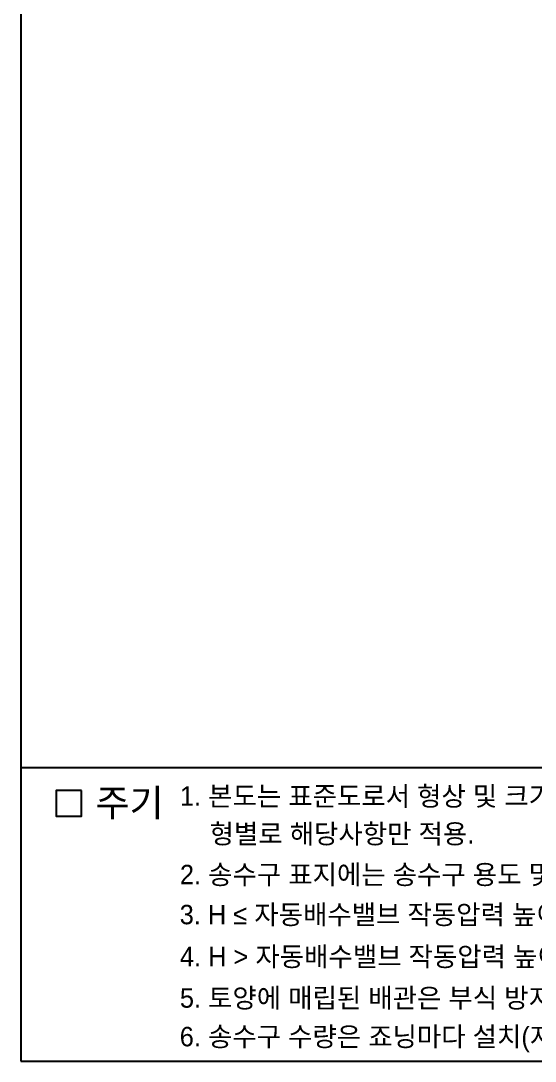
# Model space of a CAD drawing. Header units: millimetres. Extents: x 0 to 42050, y 0 to 29700.
# Drawn here: x 24465 to 27116, y 10141 to 15496 of the extents above; entities that cross this region are included whole.
import ezdxf

# ---------------------------------------------------------------- set-up
doc = ezdxf.new("R2010")
doc.units = ezdxf.units.MM
doc.header["$LTSCALE"] = 50
for name, color, linetype in [('FONT', 3, 'Continuous'), ('FORM', 4, 'Continuous'), ('TEXT', 2, 'Continuous')]:
    doc.layers.add(name, color=color, linetype=linetype)
doc.styles.add('돋움', font='')
doc.styles.get('돋움').set_extended_font_data('Dotum')

msp = doc.modelspace()

# ---------------------------------------------------------------- linework, layer by layer
at = {"layer": 'FORM'}
for p, q in [((24465.4, 22281), (24465.4, 10141.3)), ((24465.4, 11652.4), (32965.4, 11652.4)), ((24465.4, 10141.3), (32965.4, 10141.3))]:
    msp.add_line(p, q, dxfattribs=at)
msp.add_lwpolyline([(24778.8, 11534.1), (24647.5, 11534.1), (24647.5, 11402.7), (24778.8, 11402.7)], close=True, dxfattribs=at)

# ---------------------------------------------------------------- texts
at = {"layer": 'FONT', "style": '돋움'}
for s, p in [('1. 본도는 표준도로서 형상 및 크기는 제조회사에 따라 상이할 수 있으며,', (25285.5, 11455.8)), ('형별로 해당사항만 적용.', (25438.4, 11261.6)), ('2. 송수구 표지에는 송수구 용도 및 송수 압력범위 표기', (25285.5, 11052)), ('3. H ≤ 자동배수밸브 작동압력 높이 ', (25284.3, 10846)), ('4. H > 자동배수밸브 작동압력 높이인 경우 자동배수 밸브 추가 설치', (25285.5, 10629.9)), ('5. 토양에 매립된 배관은 부식 방지 조치(열수축시트)를 할 것', (25285.2, 10416.6))]:
    msp.add_text(s, height=100, dxfattribs=at).set_placement(p)
at = {"layer": 'FONT', "color": 3, "style": '돋움'}
msp.add_text('6. 송수구 수량은 죠닝마다 설치(저층부 1개소, 저/고층부 각 1개소)', height=100, dxfattribs=at).set_placement((25284.5, 10217.8))
at = {"layer": 'TEXT', "color": 4, "linetype": 'Continuous', "style": '돋움'}
msp.add_text('주기', height=139.93, dxfattribs=at).set_placement((24850.3, 11401.3))

doc.saveas('drawing.dxf')
